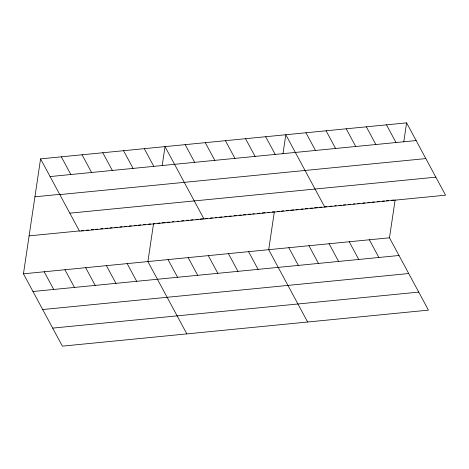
<?xml version="1.0" encoding="UTF-8"?>
<svg xmlns="http://www.w3.org/2000/svg" width="469" height="469" viewBox="0 0 469 469"><rect width="100%" height="100%" fill="white"/><g stroke="black" fill="none" stroke-linecap="round" stroke-linejoin="round"><path stroke-width="0.7" d="M395.133 199.87L389.481 237.801L428.426 310.132L62.395 346.14L23.45 273.814L40.574 158.868L406.605 122.86L445.55 195.186L79.519 231.199L40.574 158.868M162.198 165.592L165.024 146.621L203.968 218.953M282.989 153.709L285.814 134.744L324.759 207.069M403.78 141.826L406.605 122.86M50.101 176.567L416.132 140.553M34.923 196.798L59.956 194.336M59.809 194.594L425.84 158.586M69.811 213.166L435.842 177.159M29.101 235.878L79.167 230.953M81.313 230.742L83.459 230.531M86.319 230.25L88.465 230.039M91.326 229.757L93.472 229.546M95.617 229.335L97.763 229.124M100.624 228.843L102.77 228.632M105.631 228.35L107.776 228.139M109.922 227.928L112.068 227.717M114.928 227.436L117.074 227.225M119.935 226.943L122.081 226.732M124.226 226.521L126.372 226.31M129.233 226.029L131.379 225.818M134.24 225.536L136.385 225.325M138.531 225.114L140.677 224.903M143.537 224.622L145.683 224.411M148.544 224.129L150.69 223.918M154.987 223.496L153.551 223.637L147.899 261.567L186.844 333.899M157.865 223.215L160.023 222.998M162.18 222.787L165.053 222.505M167.21 222.294L169.368 222.083M172.246 221.796L173.682 221.655M177.276 221.304L178.718 221.163M181.591 220.876L183.748 220.665M186.627 220.383L188.784 220.172M190.936 219.961L193.093 219.744M195.972 219.463L198.129 219.252M200.286 219.041L203.159 218.759M205.316 218.542L207.474 218.331M210.352 218.05L212.51 217.839M215.382 217.552L216.825 217.411M219.697 217.129L221.855 216.918M224.733 216.637L226.89 216.42M229.042 216.209L231.199 215.998M234.078 215.717L236.235 215.506M239.108 215.218L241.265 215.007M243.423 214.796L245.58 214.585M248.459 214.298L250.616 214.087M252.773 213.876L254.21 213.735M257.803 213.383L259.961 213.166M262.118 212.955L264.997 212.674M267.869 212.393L269.306 212.252M272.184 211.965L274.342 211.754L268.69 249.684L307.635 322.015M277.22 211.472L279.372 211.261M281.529 211.044L283.686 210.833M286.565 210.552L288.722 210.341M290.88 210.13L293.752 209.842M295.91 209.631L298.067 209.42M300.946 209.139L303.103 208.922M305.26 208.711L307.412 208.5M310.29 208.218L312.448 208.007M314.605 207.79L317.478 207.509M319.635 207.298L321.793 207.087M324.671 206.806L326.829 206.589M329.701 206.307L331.859 206.096M334.737 205.815L336.173 205.668M339.052 205.387L341.209 205.176M343.367 204.965L345.518 204.754M348.397 204.466L350.554 204.255M353.433 203.974L354.869 203.833M357.741 203.552L359.899 203.335M362.777 203.054L364.935 202.843M367.807 202.561L369.965 202.344M372.122 202.133L374.28 201.922M377.158 201.641L379.315 201.43M382.188 201.142L384.346 200.931M386.503 200.72L388.66 200.509M391.539 200.222L393.69 200.011M23.45 273.814L389.481 237.801M32.977 291.507L399.008 255.499M42.685 309.54L408.716 273.527M52.686 328.112L418.717 292.105M386.474 124.836L396 142.535M366.342 126.818L375.868 144.516M346.21 128.799L355.736 146.498M326.078 130.781L335.605 148.48M369.349 239.782L378.876 257.481M305.946 132.762L315.473 150.461M349.217 241.764L358.744 259.463M329.086 243.745L338.612 261.444M265.683 136.719L275.209 154.418M308.954 245.727L318.48 263.426M245.551 138.701L255.077 156.4M288.822 247.708L298.348 265.401M225.419 140.682L234.951 158.381M205.287 142.664L214.82 160.363M248.558 251.665L258.091 269.364M185.155 144.645L194.688 162.338M228.426 253.647L237.959 271.346M208.295 255.628L217.827 273.327M144.282 148.667L153.814 166.36M188.163 257.61L197.695 275.303M123.54 150.707L133.073 168.4M168.031 259.586L177.563 277.285M102.799 152.747L112.326 170.44M82.057 154.788L91.584 172.486M127.158 263.607L136.69 281.306M61.316 156.828L70.842 174.527M106.416 265.647L115.949 283.346M85.675 267.688L95.207 285.387M64.933 269.734L74.465 287.427M44.192 271.774L53.724 289.467"/></g></svg>
